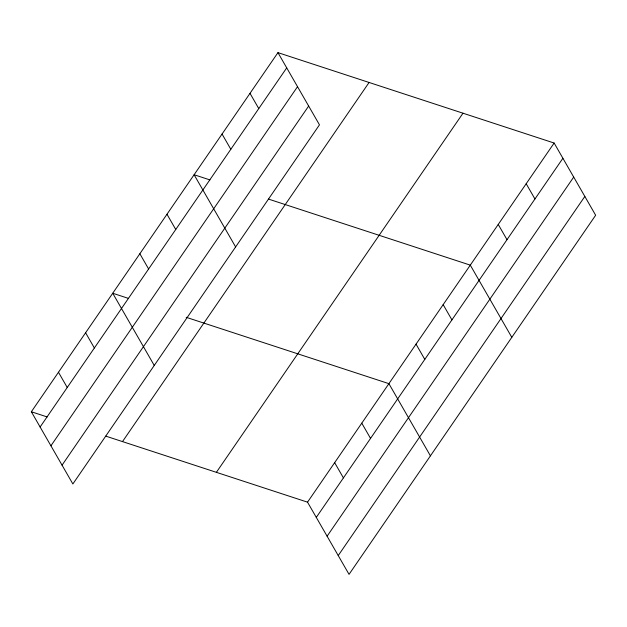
<?xml version="1.0" encoding="UTF-8"?>
<svg xmlns="http://www.w3.org/2000/svg" width="627" height="627" viewBox="0 0 627 627"><rect width="100%" height="100%" fill="white"/><g stroke="black" fill="none" stroke-linecap="round" stroke-linejoin="round"><path stroke-width="0.94" d="M277.957 52.637L319.472 124.836L72.865 483.966L31.35 411.759L277.957 52.637L554.135 143.034L595.65 215.241L349.043 574.363L307.528 502.164L105.751 436.118M40.112 427.003L286.719 67.873M50.92 445.805L297.527 86.675M62.057 465.171L308.664 106.041M122.492 441.596L369.091 82.466M216.386 472.327L462.992 113.205M307.528 502.164L554.135 143.034M316.29 517.4L562.897 158.278M327.098 536.203L573.705 177.073M338.235 555.569L584.842 196.439M209.92 179.91L194.111 174.737L235.627 246.944M268.505 199.088L470.289 265.135L511.804 337.342M128.543 298.428L112.727 293.248L154.25 365.455M186.195 317.301L388.905 383.653L430.428 455.853M31.35 411.759L47.158 416.939M526.186 183.735L534.949 198.978M498.238 224.435L507 239.679M443.164 304.644L451.926 319.88M416.03 344.145L424.8 359.389M250.008 93.337L258.771 108.581M222.06 134.037L230.822 149.281M361.779 423.154L370.541 438.398M334.653 462.655L343.416 477.899M166.986 214.246L175.748 229.482M139.852 253.747L148.623 268.991M85.601 332.757L94.364 347.993M58.476 372.258L67.238 387.502"/></g></svg>
